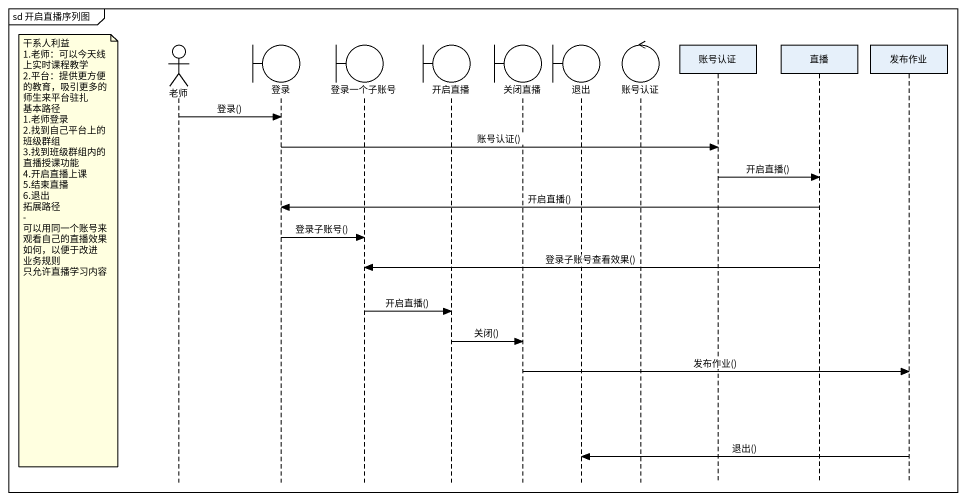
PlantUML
@startuml
mainframe sd 开启直播序列图
hide footbox
actor 老师
boundary 登录
boundary 登录一个子账号
boundary 开启直播
boundary 关闭直播
boundary 退出
control 账号认证
participant "账号认证" as 账号认证_2
participant 直播
participant 发布作业

老师 -> 登录 : 登录()
登录 -> 账号认证_2 : 账号认证()
账号认证_2 -> 直播 : 开启直播()
直播 -> 登录 : 开启直播()
登录 -> 登录一个子账号 : 登录子账号()
note left of 老师
  干系人利益
  1.老师：可以今天线上实时课程教学
  2.平台：提供更方便的教育，吸引更多的师生来平台驻扎
  基本路径
  1.老师登录
  2.找到自己平台上的班级群组
  3.找到班级群组内的直播授课功能
  4.开启直播上课
  5.结束直播
  6.退出
  拓展路径
  - 可以用同一个账号来观看自己的直播效果如何，以便于改进
  业务规则
  只允许直播学习内容
end note
直播 -> 登录一个子账号 : 登录子账号查看效果()
登录一个子账号 -> 开启直播 : 开启直播()
开启直播 -> 关闭直播 : 关闭()
关闭直播 -> 发布作业 : 发布作业()
发布作业 -> 退出 : 退出()
@enduml
